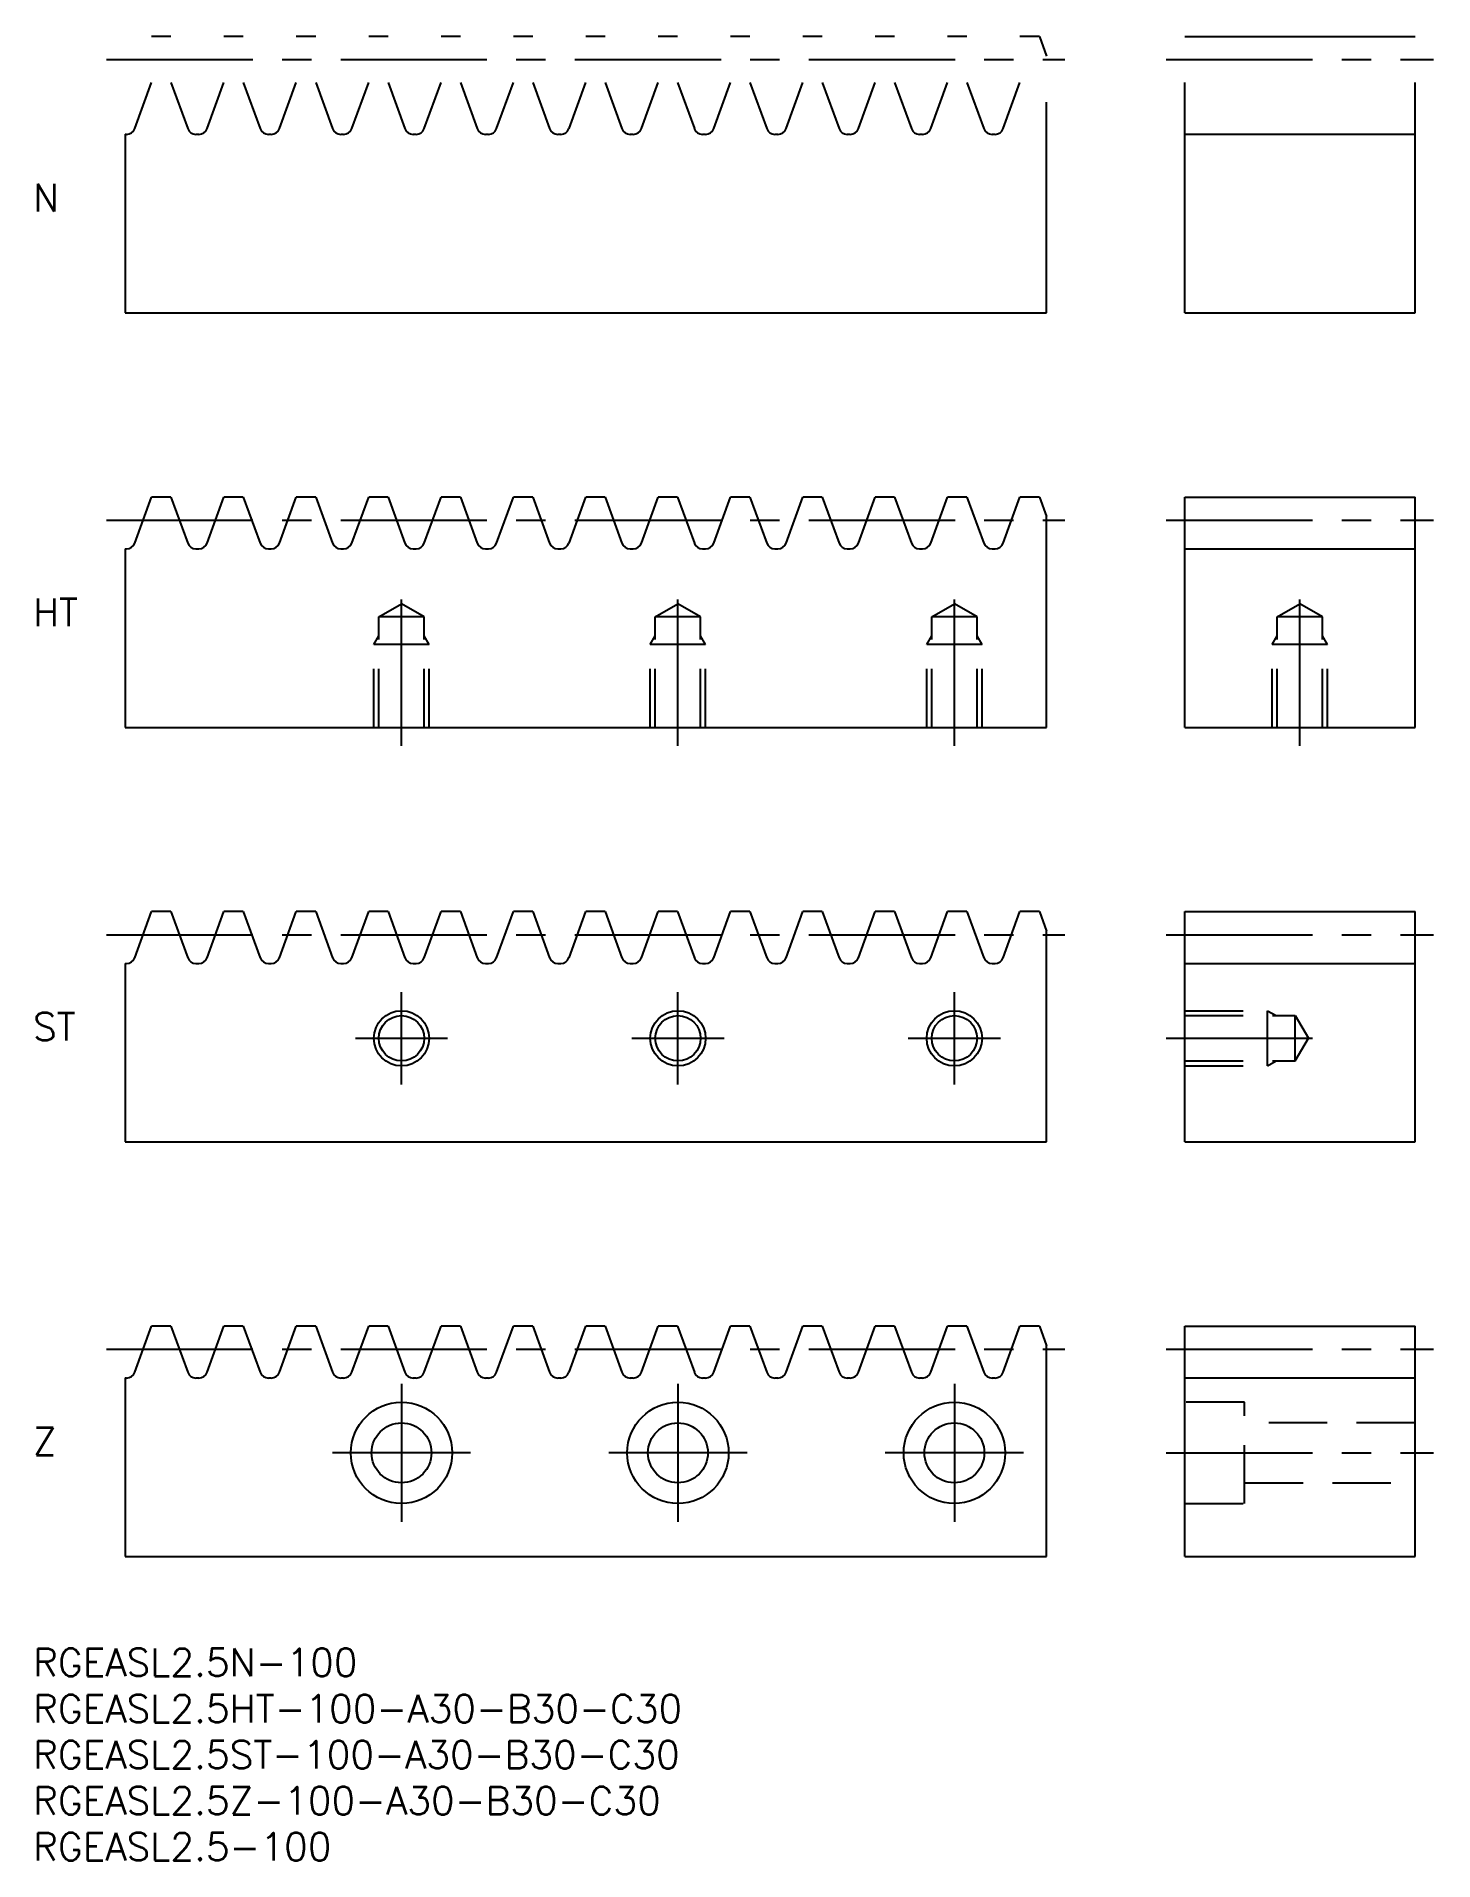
# Model space of a CAD drawing. Extents: x 0 to 152, y -23 to 175.
import ezdxf

# ---------------------------------------------------------------- set-up
doc = ezdxf.new("R2010")
doc.units = 0
doc.header["$LTSCALE"] = 0.5
doc.linetypes.add('CENTER', pattern=[50.8, 31.75, -6.35, 6.35, -6.35])
doc.linetypes.add('DASHED', pattern=[19.05, 12.7, -6.35])
for name, color, linetype in [('MSM_CENTER', 1, 'CENTER'), ('MSM_CONTINUOUS', 7, 'CONTINUOUS'), ('MSM_DASHED', 4, 'DASHED'), ('MSM_NARROW', 5, 'CONTINUOUS'), ('MSM_PART_NUMBER', 7, 'CONTINUOUS')]:
    doc.layers.add(name, color=color, linetype=linetype)
doc.styles.get("Standard").update_dxf_attribs({"font": 'txt.shx', "height": 3, "bigfont": 'bigfont.shx'})

msp = doc.modelspace()

# ---------------------------------------------------------------- linework, layer by layer
at = {"layer": 'MSM_CENTER'}
for p, q in [((8, 172.5), (112, 172.5)), ((123, 172.5), (152, 172.5)), ((8, 122.5), (112, 122.5)), ((123, 122.5), (152, 122.5)), ((40, 98), (40, 115.42)), ((70, 98), (70, 115.42)), ((100, 98), (100, 115.42)), ((137.5, 98), (137.5, 115.42)), ((8, 77.5), (112, 77.5)), ((123, 77.5), (152, 77.5)), ((40, 61.25), (40, 71.25)), ((70, 61.25), (70, 71.25)), ((100, 61.25), (100, 71.25)), ((35, 66.25), (45, 66.25)), ((65, 66.25), (75, 66.25)), ((95, 66.25), (105, 66.25)), ((123, 66.25), (140.42, 66.25)), ((8, 32.5), (112, 32.5)), ((123, 32.5), (152, 32.5)), ((40, 28.75), (40, 13.75)), ((70, 28.75), (70, 13.75)), ((100, 28.75), (100, 13.75)), ((47.5, 21.25), (32.5, 21.25)), ((77.5, 21.25), (62.5, 21.25)), ((107.5, 21.25), (92.5, 21.25)), ((123, 21.25), (152, 21.25))]:
    msp.add_line(p, q, dxfattribs=at)
at = {"layer": 'MSM_CONTINUOUS'}
for p, q in [((14.98, 175), (12.87, 175)), ((22.83, 175), (20.73, 175)), ((30.69, 175), (28.58, 175)), ((38.54, 175), (36.44, 175)), ((46.4, 175), (44.29, 175)), ((54.25, 175), (52.14, 175)), ((62.1, 175), (60, 175)), ((69.96, 175), (67.85, 175)), ((77.81, 175), (75.71, 175)), ((85.67, 175), (83.56, 175)), ((93.52, 175), (91.41, 175)), ((101.37, 175), (99.27, 175)), ((109.23, 175), (107.12, 175)), ((109.23, 175), (110, 172.88)), ((125, 175), (150, 175)), ((11.05, 165), (12.87, 170)), ((14.98, 170), (16.8, 165)), ((18.91, 165), (20.73, 170)), ((22.83, 170), (24.65, 165)), ((26.76, 165), (28.58, 170)), ((30.69, 170), (32.51, 165)), ((34.62, 165), (36.44, 170)), ((38.54, 170), (40.36, 165)), ((42.47, 165), (44.29, 170)), ((46.4, 170), (48.22, 165)), ((50.32, 165), (52.14, 170)), ((54.25, 170), (56.07, 165)), ((58.18, 165), (60, 170)), ((62.1, 170), (63.92, 165)), ((66.03, 165), (67.85, 170)), ((69.96, 170), (71.78, 165)), ((73.89, 165), (75.71, 170)), ((77.81, 170), (79.63, 165)), ((81.74, 165), (83.56, 170)), ((85.67, 170), (87.49, 165)), ((89.59, 165), (91.41, 170)), ((93.52, 170), (95.34, 165)), ((97.45, 165), (99.27, 170)), ((101.37, 170), (103.19, 165)), ((105.3, 165), (107.12, 170)), ((125, 145), (125, 170)), ((150, 145), (150, 170)), ((110, 145), (110, 167.88)), ((10, 164.38), (10, 145)), ((10, 164.38), (10.16, 164.38)), ((17.69, 164.38), (18.01, 164.38)), ((25.55, 164.38), (25.87, 164.38)), ((33.4, 164.38), (33.72, 164.38)), ((41.26, 164.38), (41.58, 164.38)), ((49.11, 164.38), (49.43, 164.38)), ((56.96, 164.38), (57.28, 164.38)), ((64.82, 164.38), (65.14, 164.38)), ((72.67, 164.38), (72.99, 164.38)), ((80.53, 164.38), (80.85, 164.38)), ((88.38, 164.38), (88.7, 164.38)), ((96.23, 164.38), (96.55, 164.38)), ((104.09, 164.38), (104.41, 164.38)), ((125, 164.38), (150, 164.38)), ((10, 145), (110, 145)), ((125, 145), (150, 145)), ((11.05, 120), (12.87, 125)), ((14.98, 125), (12.87, 125)), ((14.98, 125), (16.8, 120)), ((18.91, 120), (20.73, 125)), ((22.83, 125), (20.73, 125)), ((22.83, 125), (24.65, 120)), ((26.76, 120), (28.58, 125)), ((30.69, 125), (28.58, 125)), ((30.69, 125), (32.51, 120)), ((34.62, 120), (36.44, 125)), ((38.54, 125), (36.44, 125)), ((38.54, 125), (40.36, 120)), ((42.47, 120), (44.29, 125)), ((46.4, 125), (44.29, 125)), ((46.4, 125), (48.22, 120)), ((50.32, 120), (52.14, 125)), ((54.25, 125), (52.14, 125)), ((54.25, 125), (56.07, 120)), ((58.18, 120), (60, 125)), ((62.1, 125), (60, 125)), ((62.1, 125), (63.92, 120)), ((66.03, 120), (67.85, 125)), ((69.96, 125), (67.85, 125)), ((69.96, 125), (71.78, 120)), ((73.89, 120), (75.71, 125)), ((77.81, 125), (75.71, 125)), ((77.81, 125), (79.63, 120)), ((81.74, 120), (83.56, 125)), ((85.67, 125), (83.56, 125)), ((85.67, 125), (87.49, 120)), ((89.59, 120), (91.41, 125)), ((93.52, 125), (91.41, 125)), ((93.52, 125), (95.34, 120)), ((97.45, 120), (99.27, 125)), ((101.37, 125), (99.27, 125)), ((101.37, 125), (103.19, 120)), ((105.3, 120), (107.12, 125)), ((109.23, 125), (107.12, 125)), ((109.23, 125), (110, 122.88)), ((125, 125), (150, 125)), ((125, 100), (125, 125)), ((150, 100), (150, 125)), ((110, 100), (110, 122.88)), ((10, 119.38), (10.16, 119.38)), ((10, 119.38), (10, 100)), ((17.69, 119.38), (18.01, 119.38)), ((25.55, 119.38), (25.87, 119.38)), ((33.4, 119.38), (33.72, 119.38)), ((41.26, 119.38), (41.58, 119.38)), ((49.11, 119.38), (49.43, 119.38)), ((56.96, 119.38), (57.28, 119.38)), ((64.82, 119.38), (65.14, 119.38)), ((72.67, 119.38), (72.99, 119.38)), ((80.53, 119.38), (80.85, 119.38)), ((88.38, 119.38), (88.7, 119.38)), ((96.23, 119.38), (96.55, 119.38)), ((104.09, 119.38), (104.41, 119.38)), ((125, 119.38), (150, 119.38)), ((10, 100), (110, 100)), ((125, 100), (150, 100)), ((11.05, 75), (12.87, 80)), ((14.98, 80), (12.87, 80)), ((14.98, 80), (16.8, 75)), ((18.91, 75), (20.73, 80)), ((22.83, 80), (20.73, 80)), ((22.83, 80), (24.65, 75)), ((26.76, 75), (28.58, 80)), ((30.69, 80), (28.58, 80)), ((30.69, 80), (32.51, 75)), ((34.62, 75), (36.44, 80)), ((38.54, 80), (36.44, 80)), ((38.54, 80), (40.36, 75)), ((42.47, 75), (44.29, 80)), ((46.4, 80), (44.29, 80)), ((46.4, 80), (48.22, 75)), ((50.32, 75), (52.14, 80)), ((54.25, 80), (52.14, 80)), ((54.25, 80), (56.07, 75)), ((58.18, 75), (60, 80)), ((62.1, 80), (60, 80)), ((62.1, 80), (63.92, 75)), ((66.03, 75), (67.85, 80)), ((69.96, 80), (67.85, 80)), ((69.96, 80), (71.78, 75)), ((73.89, 75), (75.71, 80)), ((77.81, 80), (75.71, 80)), ((77.81, 80), (79.63, 75)), ((81.74, 75), (83.56, 80)), ((85.67, 80), (83.56, 80)), ((85.67, 80), (87.49, 75)), ((89.59, 75), (91.41, 80)), ((93.52, 80), (91.41, 80)), ((93.52, 80), (95.34, 75)), ((97.45, 75), (99.27, 80)), ((101.37, 80), (99.27, 80)), ((101.37, 80), (103.19, 75)), ((105.3, 75), (107.12, 80)), ((109.23, 80), (107.12, 80)), ((109.23, 80), (110, 77.88)), ((125, 80), (150, 80)), ((125, 55), (125, 80)), ((150, 55), (150, 80)), ((110, 55), (110, 77.88)), ((10, 74.38), (10.16, 74.38)), ((10, 74.38), (10, 55)), ((17.69, 74.38), (18.01, 74.38)), ((25.55, 74.38), (25.87, 74.38)), ((33.4, 74.38), (33.72, 74.38)), ((41.26, 74.38), (41.58, 74.38)), ((49.11, 74.38), (49.43, 74.38)), ((56.96, 74.38), (57.28, 74.38)), ((64.82, 74.38), (65.14, 74.38)), ((72.67, 74.38), (72.99, 74.38)), ((80.53, 74.38), (80.85, 74.38)), ((88.38, 74.38), (88.7, 74.38)), ((96.23, 74.38), (96.55, 74.38)), ((104.09, 74.38), (104.41, 74.38)), ((125, 74.38), (150, 74.38)), ((10, 55), (110, 55)), ((125, 55), (150, 55)), ((11.05, 30), (12.87, 35)), ((14.98, 35), (12.87, 35)), ((14.98, 35), (16.8, 30)), ((18.91, 30), (20.73, 35)), ((22.83, 35), (20.73, 35)), ((22.83, 35), (24.65, 30)), ((26.76, 30), (28.58, 35)), ((30.69, 35), (28.58, 35)), ((30.69, 35), (32.51, 30)), ((34.62, 30), (36.44, 35)), ((38.54, 35), (36.44, 35)), ((38.54, 35), (40.36, 30)), ((42.47, 30), (44.29, 35)), ((46.4, 35), (44.29, 35)), ((46.4, 35), (48.22, 30)), ((50.32, 30), (52.14, 35)), ((54.25, 35), (52.14, 35)), ((54.25, 35), (56.07, 30)), ((58.18, 30), (60, 35)), ((62.1, 35), (60, 35)), ((62.1, 35), (63.92, 30)), ((66.03, 30), (67.85, 35)), ((69.96, 35), (67.85, 35)), ((69.96, 35), (71.78, 30)), ((73.89, 30), (75.71, 35)), ((77.81, 35), (75.71, 35)), ((77.81, 35), (79.63, 30)), ((81.74, 30), (83.56, 35)), ((85.67, 35), (83.56, 35)), ((85.67, 35), (87.49, 30)), ((89.59, 30), (91.41, 35)), ((93.52, 35), (91.41, 35)), ((93.52, 35), (95.34, 30)), ((97.45, 30), (99.27, 35)), ((101.37, 35), (99.27, 35)), ((101.37, 35), (103.19, 30)), ((105.3, 30), (107.12, 35)), ((109.23, 35), (107.12, 35)), ((109.23, 35), (110, 32.88)), ((125, 35), (150, 35)), ((125, 10), (125, 35)), ((150, 10), (150, 35)), ((110, 10), (110, 32.88)), ((10, 29.38), (10.16, 29.38)), ((10, 29.38), (10, 10)), ((17.69, 29.38), (18.01, 29.38)), ((25.55, 29.38), (25.87, 29.38)), ((33.4, 29.38), (33.72, 29.38)), ((41.26, 29.38), (41.58, 29.38)), ((49.11, 29.38), (49.43, 29.38)), ((56.96, 29.38), (57.28, 29.38)), ((64.82, 29.38), (65.14, 29.38)), ((72.67, 29.38), (72.99, 29.38)), ((80.53, 29.38), (80.85, 29.38)), ((88.38, 29.38), (88.7, 29.38)), ((96.23, 29.38), (96.55, 29.38)), ((104.09, 29.38), (104.41, 29.38)), ((125, 29.38), (150, 29.38)), ((10, 10), (110, 10)), ((125, 10), (150, 10))]:
    msp.add_line(p, q, dxfattribs=at)
for centre, radius in [((40, 66.25), 2.46), ((70, 66.25), 2.46), ((100, 66.25), 2.46), ((40, 21.25), 5.5), ((70, 21.25), 5.5), ((100, 21.25), 5.5), ((40, 21.25), 3.25), ((70, 21.25), 3.25), ((100, 21.25), 3.25)]:
    msp.add_circle(centre, radius, dxfattribs=at)
for centre, start, end in [((10.16, 165.32), 270, 340), ((17.69, 165.32), 200, 270), ((18.01, 165.32), 270, 340), ((25.55, 165.32), 200, 270), ((25.87, 165.32), 270, 340), ((33.4, 165.32), 200, 270), ((33.72, 165.32), 270, 340), ((41.26, 165.32), 200, 270), ((41.58, 165.32), 270, 340), ((49.11, 165.32), 200, 270), ((49.43, 165.32), 270, 340), ((56.96, 165.32), 200, 270), ((57.28, 165.32), 270, 340), ((64.82, 165.32), 200, 270), ((65.14, 165.32), 270, 340), ((72.67, 165.32), 200, 270), ((72.99, 165.32), 270, 340), ((80.53, 165.32), 200, 270), ((80.85, 165.32), 270, 340), ((88.38, 165.32), 200, 270), ((88.7, 165.32), 270, 340), ((96.23, 165.32), 200, 270), ((96.55, 165.32), 270, 340), ((104.09, 165.32), 200, 270), ((104.41, 165.32), 270, 340), ((10.16, 120.33), 270, 340), ((17.69, 120.33), 200, 270), ((18.01, 120.33), 270, 340), ((25.55, 120.33), 200, 270), ((25.87, 120.33), 270, 340), ((33.4, 120.33), 200, 270), ((33.72, 120.33), 270, 340), ((41.26, 120.33), 200, 270), ((41.58, 120.33), 270, 340), ((49.11, 120.33), 200, 270), ((49.43, 120.33), 270, 340), ((56.96, 120.33), 200, 270), ((57.28, 120.33), 270, 340), ((64.82, 120.33), 200, 270), ((65.14, 120.33), 270, 340), ((72.67, 120.33), 200, 270), ((72.99, 120.33), 270, 340), ((80.53, 120.33), 200, 270), ((80.85, 120.33), 270, 340), ((88.38, 120.33), 200, 270), ((88.7, 120.33), 270, 340), ((96.23, 120.33), 200, 270), ((96.55, 120.33), 270, 340), ((104.09, 120.33), 200, 270), ((104.41, 120.33), 270, 340), ((10.16, 75.33), 270, 340), ((17.69, 75.33), 200, 270), ((18.01, 75.33), 270, 340), ((25.55, 75.33), 200, 270), ((25.87, 75.33), 270, 340), ((33.4, 75.33), 200, 270), ((33.72, 75.33), 270, 340), ((41.26, 75.33), 200, 270), ((41.58, 75.33), 270, 340), ((49.11, 75.33), 200, 270), ((49.43, 75.33), 270, 340), ((56.96, 75.33), 200, 270), ((57.28, 75.33), 270, 340), ((64.82, 75.33), 200, 270), ((65.14, 75.33), 270, 340), ((72.67, 75.33), 200, 270), ((72.99, 75.33), 270, 340), ((80.53, 75.33), 200, 270), ((80.85, 75.33), 270, 340), ((88.38, 75.33), 200, 270), ((88.7, 75.33), 270, 340), ((96.23, 75.33), 200, 270), ((96.55, 75.33), 270, 340), ((104.09, 75.33), 200, 270), ((104.41, 75.33), 270, 340), ((10.16, 30.32), 270, 340), ((17.69, 30.32), 200, 270), ((18.01, 30.32), 270, 340), ((25.55, 30.32), 200, 270), ((25.87, 30.32), 270, 340), ((33.4, 30.32), 200, 270), ((33.72, 30.32), 270, 340), ((41.26, 30.32), 200, 270), ((41.58, 30.32), 270, 340), ((49.11, 30.32), 200, 270), ((49.43, 30.32), 270, 340), ((56.96, 30.32), 200, 270), ((57.28, 30.32), 270, 340), ((64.82, 30.32), 200, 270), ((65.14, 30.32), 270, 340), ((72.67, 30.32), 200, 270), ((72.99, 30.32), 270, 340), ((80.53, 30.32), 200, 270), ((80.85, 30.32), 270, 340), ((88.38, 30.32), 200, 270), ((88.7, 30.32), 270, 340), ((96.23, 30.32), 200, 270), ((96.55, 30.32), 270, 340), ((104.09, 30.32), 200, 270), ((104.41, 30.32), 270, 340)]:
    msp.add_arc(centre, 0.95, start, end, dxfattribs=at)
at = {"layer": 'MSM_DASHED'}
for p, q in [((37.54, 112), (40, 113.42)), ((42.46, 112), (40, 113.42)), ((67.54, 112), (70, 113.42)), ((72.46, 112), (70, 113.42)), ((97.54, 112), (100, 113.42)), ((102.46, 112), (100, 113.42)), ((135.04, 112), (137.5, 113.42)), ((139.96, 112), (137.5, 113.42)), ((42.46, 112), (37.54, 112)), ((37.54, 100), (37.54, 112)), ((42.46, 100), (42.46, 112)), ((72.46, 112), (67.54, 112)), ((67.54, 100), (67.54, 112)), ((72.46, 100), (72.46, 112)), ((102.46, 112), (97.54, 112)), ((97.54, 100), (97.54, 112)), ((102.46, 100), (102.46, 112)), ((139.96, 112), (135.04, 112)), ((135.04, 100), (135.04, 112)), ((139.96, 100), (139.96, 112)), ((37, 109), (37.54, 109.94)), ((43, 109), (37, 109)), ((37, 100), (37, 109)), ((43, 109), (42.46, 109.94)), ((43, 100), (43, 109)), ((67, 109), (67.54, 109.94)), ((73, 109), (67, 109)), ((67, 100), (67, 109)), ((73, 109), (72.46, 109.94)), ((73, 100), (73, 109)), ((97, 109), (97.54, 109.94)), ((103, 109), (97, 109)), ((97, 100), (97, 109)), ((103, 109), (102.46, 109.94)), ((103, 100), (103, 109)), ((134.5, 109), (135.04, 109.94)), ((140.5, 109), (134.5, 109)), ((134.5, 100), (134.5, 109)), ((140.5, 109), (139.96, 109.94)), ((140.5, 100), (140.5, 109)), ((125, 69.25), (134, 69.25)), ((125, 68.71), (137, 68.71)), ((134, 63.25), (134, 69.25)), ((134, 69.25), (134.94, 68.71)), ((137, 63.79), (137, 68.71)), ((137, 68.71), (138.42, 66.25)), ((137, 63.79), (138.42, 66.25)), ((125, 63.79), (137, 63.79)), ((134, 63.25), (134.94, 63.79)), ((125, 63.25), (134, 63.25)), ((131.5, 26.75), (125, 26.75)), ((131.5, 15.75), (131.5, 26.75)), ((150, 24.5), (131.5, 24.5)), ((131.5, 18), (150, 18)), ((125, 15.75), (131.5, 15.75))]:
    msp.add_line(p, q, dxfattribs=at)
at = {"layer": 'MSM_NARROW'}
for centre in [(40, 66.25), (70, 66.25), (100, 66.25)]:
    msp.add_circle(centre, 3, dxfattribs=at)

# ---------------------------------------------------------------- texts
at = {"layer": 'MSM_PART_NUMBER', "linetype": 'CONTINUOUS'}
for s, p in [('N', (0, 156)), ('HT', (0, 111)), ('ST', (0, 66)), ('Z', (0, 21)), ('RGEASL2.5N-100', (0, -3)), ('RGEASL2.5HT-100-A30-B30-C30', (0, -8)), ('RGEASL2.5ST-100-A30-B30-C30', (0, -13)), ('RGEASL2.5Z-100-A30-B30-C30', (0, -18)), ('RGEASL2.5-100', (0, -23))]:
    msp.add_text(s, height=3, dxfattribs=at).set_placement(p)

doc.saveas('drawing.dxf')
